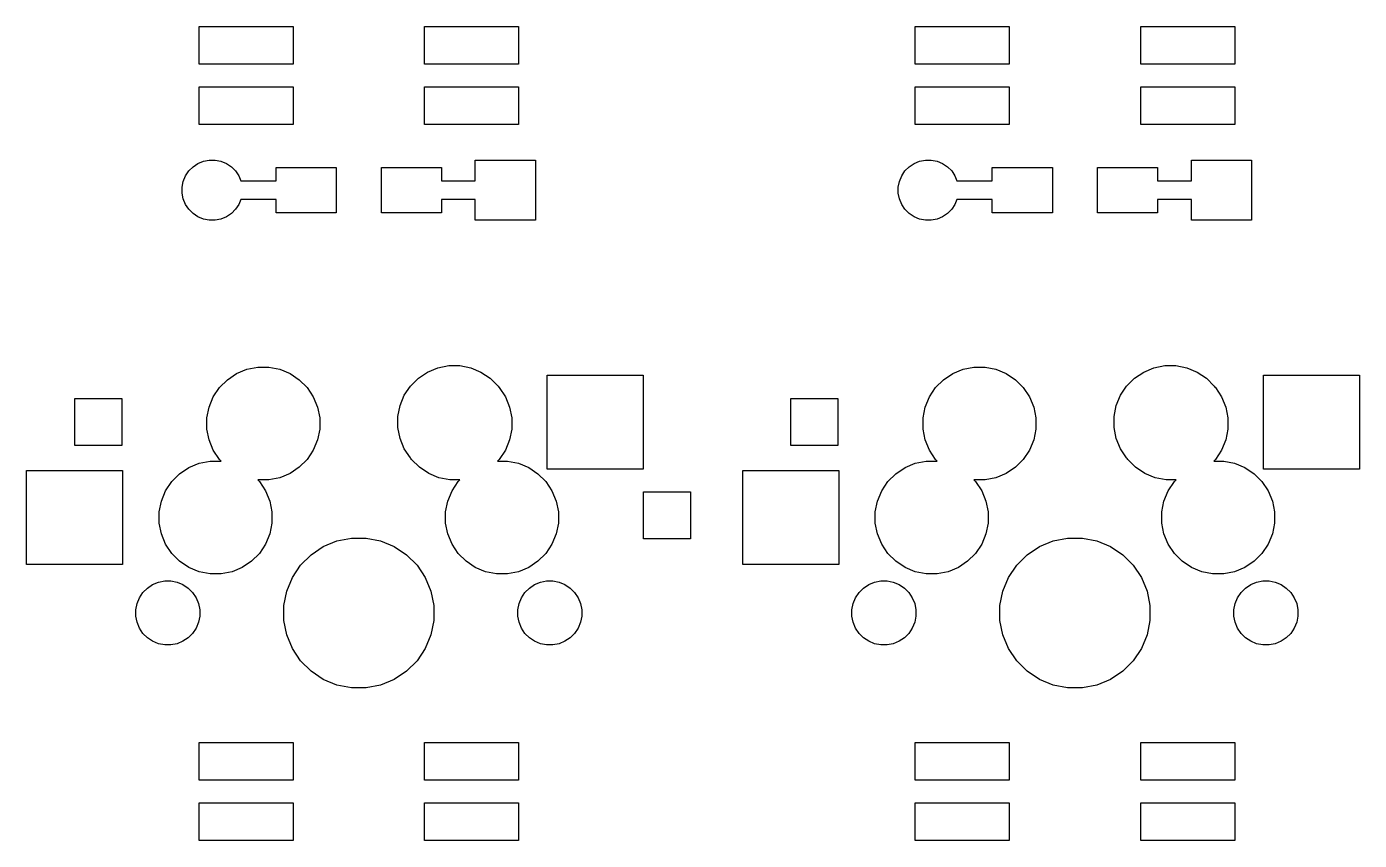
# Model space of a CAD drawing. Extents: x -9 to 124, y -88 to 15.
# Drawn here: x -8.84 to 26.61, y -63.2 to -41.55 of the extents above; entities that cross this region are included whole.
import ezdxf

# ---------------------------------------------------------------- set-up
doc = ezdxf.new("R2010")
doc.units = 0
doc.layers.add('BLACK', color=7, linetype='CONTINUOUS')

msp = doc.modelspace()

# ---------------------------------------------------------------- linework, layer by layer
at = {"layer": 'BLACK', "linetype": 'CONTINUOUS'}
for p, q in [((-4.25, -42.55), (-4.25, -41.55)), ((-4.25, -41.55), (-1.75, -41.55)), ((-1.75, -41.55), (-1.75, -42.55)), ((1.75, -42.55), (1.75, -41.55)), ((1.75, -41.55), (4.25, -41.55)), ((4.25, -41.55), (4.25, -42.55)), ((14.8, -42.55), (14.8, -41.55)), ((14.8, -41.55), (17.3, -41.55)), ((17.3, -41.55), (17.3, -42.55)), ((20.8, -42.55), (20.8, -41.55)), ((20.8, -41.55), (23.3, -41.55)), ((23.3, -41.55), (23.3, -42.55)), ((-1.75, -42.55), (-4.25, -42.55)), ((4.25, -42.55), (1.75, -42.55)), ((17.3, -42.55), (14.8, -42.55)), ((23.3, -42.55), (20.8, -42.55)), ((-4.25, -44.15), (-4.25, -43.15)), ((-4.25, -43.15), (-1.75, -43.15)), ((-1.75, -43.15), (-1.75, -44.15)), ((1.75, -44.15), (1.75, -43.15)), ((1.75, -43.15), (4.25, -43.15)), ((4.25, -43.15), (4.25, -44.15)), ((14.8, -44.15), (14.8, -43.15)), ((14.8, -43.15), (17.3, -43.15)), ((17.3, -43.15), (17.3, -44.15)), ((20.8, -44.15), (20.8, -43.15)), ((20.8, -43.15), (23.3, -43.15)), ((23.3, -43.15), (23.3, -44.15)), ((-1.75, -44.15), (-4.25, -44.15)), ((4.25, -44.15), (1.75, -44.15)), ((17.3, -44.15), (14.8, -44.15)), ((23.3, -44.15), (20.8, -44.15)), ((-4.5214, -45.39), (-4.40997, -45.2786)), ((-4.40997, -45.2786), (-4.27894, -45.191)), ((-4.27894, -45.191), (-4.13335, -45.1307)), ((-4.13335, -45.1307), (-3.97879, -45.1)), ((-3.97879, -45.1), (-3.82121, -45.1)), ((-3.82121, -45.1), (-3.66665, -45.1307)), ((-3.66665, -45.1307), (-3.52106, -45.191)), ((-3.52106, -45.191), (-3.39003, -45.2786)), ((-3.39003, -45.2786), (-3.2786, -45.39)), ((-2.2, -45.65), (-2.2, -45.3)), ((-2.2, -45.3), (-0.6, -45.3)), ((-0.6, -45.3), (-0.6, -46.5)), ((0.6, -46.5), (0.6, -45.3)), ((0.6, -45.3), (2.2, -45.3)), ((2.2, -45.3), (2.2, -45.65)), ((3.1, -45.65), (3.1, -45.1)), ((3.1, -45.1), (4.7, -45.1)), ((4.7, -45.1), (4.7, -46.7)), ((14.5286, -45.39), (14.64, -45.2786)), ((14.64, -45.2786), (14.7711, -45.191)), ((14.7711, -45.191), (14.9166, -45.1307)), ((14.9166, -45.1307), (15.0712, -45.1)), ((15.0712, -45.1), (15.2288, -45.1)), ((15.2288, -45.1), (15.3834, -45.1307)), ((15.3834, -45.1307), (15.5289, -45.191)), ((15.5289, -45.191), (15.66, -45.2786)), ((15.66, -45.2786), (15.7714, -45.39)), ((16.85, -45.65), (16.85, -45.3)), ((16.85, -45.3), (18.45, -45.3)), ((18.45, -45.3), (18.45, -46.5)), ((19.65, -46.5), (19.65, -45.3)), ((19.65, -45.3), (21.25, -45.3)), ((21.25, -45.3), (21.25, -45.65)), ((22.15, -45.65), (22.15, -45.1)), ((22.15, -45.1), (23.75, -45.1)), ((23.75, -45.1), (23.75, -46.7)), ((-4.7, -45.8212), (-4.66926, -45.6666)), ((-4.66926, -45.6666), (-4.60895, -45.5211)), ((-4.60895, -45.5211), (-4.5214, -45.39)), ((-3.2786, -45.39), (-3.19105, -45.5211)), ((-3.19105, -45.5211), (-3.13764, -45.65)), ((-3.13764, -45.65), (-2.2, -45.65)), ((2.2, -45.65), (3.1, -45.65)), ((14.35, -45.8212), (14.3807, -45.6666)), ((14.3807, -45.6666), (14.441, -45.5211)), ((14.441, -45.5211), (14.5286, -45.39)), ((15.7714, -45.39), (15.859, -45.5211)), ((15.859, -45.5211), (15.9124, -45.65)), ((15.9124, -45.65), (16.85, -45.65)), ((21.25, -45.65), (22.15, -45.65)), ((-4.7, -45.9788), (-4.7, -45.8212)), ((-4.66926, -46.1334), (-4.7, -45.9788)), ((14.35, -45.9788), (14.35, -45.8212)), ((14.3807, -46.1334), (14.35, -45.9788)), ((-4.60895, -46.2789), (-4.66926, -46.1334)), ((-4.5214, -46.41), (-4.60895, -46.2789)), ((-4.40997, -46.5214), (-4.5214, -46.41)), ((-3.2786, -46.41), (-3.39003, -46.5214)), ((-3.19105, -46.2789), (-3.2786, -46.41)), ((-3.13764, -46.15), (-3.19105, -46.2789)), ((-2.2, -46.15), (-3.13764, -46.15)), ((-2.2, -46.5), (-2.2, -46.15)), ((3.1, -46.15), (2.2, -46.15)), ((2.2, -46.15), (2.2, -46.5)), ((3.1, -46.7), (3.1, -46.15)), ((14.441, -46.2789), (14.3807, -46.1334)), ((14.5286, -46.41), (14.441, -46.2789)), ((14.64, -46.5214), (14.5286, -46.41)), ((15.7714, -46.41), (15.66, -46.5214)), ((15.859, -46.2789), (15.7714, -46.41)), ((15.9124, -46.15), (15.859, -46.2789)), ((16.85, -46.15), (15.9124, -46.15)), ((16.85, -46.5), (16.85, -46.15)), ((22.15, -46.15), (21.25, -46.15)), ((21.25, -46.15), (21.25, -46.5)), ((22.15, -46.7), (22.15, -46.15)), ((-4.27894, -46.609), (-4.40997, -46.5214)), ((-4.13335, -46.6693), (-4.27894, -46.609)), ((-3.97879, -46.7), (-4.13335, -46.6693)), ((-3.82121, -46.7), (-3.97879, -46.7)), ((-3.66665, -46.6693), (-3.82121, -46.7)), ((-3.52106, -46.609), (-3.66665, -46.6693)), ((-3.39003, -46.5214), (-3.52106, -46.609)), ((-0.6, -46.5), (-2.2, -46.5)), ((2.2, -46.5), (0.6, -46.5)), ((4.7, -46.7), (3.1, -46.7)), ((14.7711, -46.609), (14.64, -46.5214)), ((14.9166, -46.6693), (14.7711, -46.609)), ((15.0712, -46.7), (14.9166, -46.6693)), ((15.2288, -46.7), (15.0712, -46.7)), ((15.3834, -46.6693), (15.2288, -46.7)), ((15.5289, -46.609), (15.3834, -46.6693)), ((15.66, -46.5214), (15.5289, -46.609)), ((18.45, -46.5), (16.85, -46.5)), ((21.25, -46.5), (19.65, -46.5)), ((23.75, -46.7), (22.15, -46.7)), ((-3.25052, -50.7807), (-2.97753, -50.6676)), ((-2.97753, -50.6676), (-2.68774, -50.61)), ((-2.68774, -50.61), (-2.39226, -50.61)), ((-2.39226, -50.61), (-2.10247, -50.6676)), ((-2.10247, -50.6676), (-1.82948, -50.7807)), ((1.82948, -50.7407), (2.10247, -50.6276)), ((2.10247, -50.6276), (2.39226, -50.57)), ((2.39226, -50.57), (2.68774, -50.57)), ((2.68774, -50.57), (2.97753, -50.6276)), ((2.97753, -50.6276), (3.25052, -50.7407)), ((15.7995, -50.7807), (16.0725, -50.6676)), ((16.0725, -50.6676), (16.3623, -50.61)), ((16.3623, -50.61), (16.6577, -50.61)), ((16.6577, -50.61), (16.9475, -50.6676)), ((16.9475, -50.6676), (17.2205, -50.7807)), ((20.8795, -50.7407), (21.1525, -50.6276)), ((21.1525, -50.6276), (21.4423, -50.57)), ((21.4423, -50.57), (21.7377, -50.57)), ((21.7377, -50.57), (22.0275, -50.6276)), ((22.0275, -50.6276), (22.3005, -50.7407)), ((-3.70513, -51.1538), (-3.49619, -50.9449)), ((-3.49619, -50.9449), (-3.25052, -50.7807)), ((-1.82948, -50.7807), (-1.58381, -50.9449)), ((-1.58381, -50.9449), (-1.37487, -51.1538)), ((1.37487, -51.1138), (1.58381, -50.9049)), ((1.58381, -50.9049), (1.82948, -50.7407)), ((3.25052, -50.7407), (3.49619, -50.9049)), ((3.49619, -50.9049), (3.70513, -51.1138)), ((5.015, -53.32), (5.015, -50.82)), ((5.015, -50.82), (7.565, -50.82)), ((7.565, -50.82), (7.565, -53.32)), ((15.3449, -51.1538), (15.5538, -50.9449)), ((15.5538, -50.9449), (15.7995, -50.7807)), ((17.2205, -50.7807), (17.4662, -50.9449)), ((17.4662, -50.9449), (17.6751, -51.1538)), ((20.4249, -51.1138), (20.6338, -50.9049)), ((20.6338, -50.9049), (20.8795, -50.7407)), ((22.3005, -50.7407), (22.5462, -50.9049)), ((22.5462, -50.9049), (22.7551, -51.1138)), ((24.065, -53.32), (24.065, -50.82)), ((24.065, -50.82), (26.615, -50.82)), ((26.615, -50.82), (26.615, -53.32)), ((-3.98236, -51.6725), (-3.86928, -51.3995)), ((-3.86928, -51.3995), (-3.70513, -51.1538)), ((-1.37487, -51.1538), (-1.21072, -51.3995)), ((-1.21072, -51.3995), (-1.09764, -51.6725)), ((1.09764, -51.6325), (1.21072, -51.3595)), ((1.21072, -51.3595), (1.37487, -51.1138)), ((3.70513, -51.1138), (3.72526, -51.1439)), ((3.72526, -51.1439), (3.73513, -51.1538)), ((3.73513, -51.1538), (3.89928, -51.3995)), ((3.89928, -51.3995), (4.01236, -51.6725)), ((15.0676, -51.6725), (15.1807, -51.3995)), ((15.1807, -51.3995), (15.3449, -51.1538)), ((17.6751, -51.1538), (17.8393, -51.3995)), ((17.8393, -51.3995), (17.9524, -51.6725)), ((20.1476, -51.6325), (20.2607, -51.3595)), ((20.2607, -51.3595), (20.4249, -51.1138)), ((22.7551, -51.1138), (22.7753, -51.1439)), ((22.7753, -51.1439), (22.7851, -51.1538)), ((22.7851, -51.1538), (22.9493, -51.3995)), ((22.9493, -51.3995), (23.0624, -51.6725)), ((-7.555, -52.695), (-7.555, -51.445)), ((-7.555, -51.445), (-6.305, -51.445)), ((-6.305, -51.445), (-6.305, -52.695)), ((-4.04, -51.9623), (-3.98236, -51.6725)), ((-1.09764, -51.6725), (-1.04, -51.9623)), ((1.04, -51.9223), (1.09764, -51.6325)), ((4.01236, -51.6725), (4.07, -51.9623)), ((11.495, -52.695), (11.495, -51.445)), ((11.495, -51.445), (12.745, -51.445)), ((12.745, -51.445), (12.745, -52.695)), ((15.01, -51.9623), (15.0676, -51.6725)), ((17.9524, -51.6725), (18.01, -51.9623)), ((20.09, -51.9223), (20.1476, -51.6325)), ((23.0624, -51.6725), (23.12, -51.9623)), ((-4.04, -52.2577), (-4.04, -51.9623)), ((-1.04, -51.9623), (-1.04, -52.2577)), ((1.04, -52.2177), (1.04, -51.9223)), ((4.07, -51.9623), (4.07, -52.2577)), ((15.01, -52.2577), (15.01, -51.9623)), ((18.01, -51.9623), (18.01, -52.2577)), ((20.09, -52.2177), (20.09, -51.9223)), ((23.12, -51.9623), (23.12, -52.2577)), ((-3.98236, -52.5475), (-4.04, -52.2577)), ((-1.04, -52.2577), (-1.09764, -52.5475)), ((1.09764, -52.5075), (1.04, -52.2177)), ((4.07, -52.2577), (4.01236, -52.5475)), ((15.0676, -52.5475), (15.01, -52.2577)), ((18.01, -52.2577), (17.9524, -52.5475)), ((20.1476, -52.5075), (20.09, -52.2177)), ((23.12, -52.2577), (23.0624, -52.5475)), ((-6.305, -52.695), (-7.555, -52.695)), ((-3.86928, -52.8205), (-3.98236, -52.5475)), ((-3.70513, -53.0662), (-3.86928, -52.8205)), ((-1.21072, -52.8205), (-1.37487, -53.0662)), ((-1.09764, -52.5475), (-1.21072, -52.8205)), ((1.21072, -52.7805), (1.09764, -52.5075)), ((1.37487, -53.0262), (1.21072, -52.7805)), ((3.89928, -52.8205), (3.73513, -53.0662)), ((4.01236, -52.5475), (3.89928, -52.8205)), ((12.745, -52.695), (11.495, -52.695)), ((15.1807, -52.8205), (15.0676, -52.5475)), ((15.3449, -53.0662), (15.1807, -52.8205)), ((17.8393, -52.8205), (17.6751, -53.0662)), ((17.9524, -52.5475), (17.8393, -52.8205)), ((20.2607, -52.7805), (20.1476, -52.5075)), ((20.4249, -53.0262), (20.2607, -52.7805)), ((22.9493, -52.8205), (22.7851, -53.0662)), ((23.0624, -52.5475), (22.9493, -52.8205)), ((-4.52052, -53.2807), (-4.24753, -53.1676)), ((-4.24753, -53.1676), (-3.95774, -53.11)), ((-3.95774, -53.11), (-3.66226, -53.11)), ((-3.66109, -53.1102), (-3.70513, -53.0662)), ((-3.66226, -53.11), (-3.66109, -53.1102)), ((-1.37487, -53.0662), (-1.58381, -53.2751)), ((1.38474, -53.0361), (1.37487, -53.0262)), ((1.40487, -53.0662), (1.38474, -53.0361)), ((1.61381, -53.2751), (1.40487, -53.0662)), ((3.73513, -53.0662), (3.69132, -53.11)), ((3.69132, -53.11), (3.95774, -53.11)), ((3.95774, -53.11), (4.24753, -53.1676)), ((4.24753, -53.1676), (4.52052, -53.2807)), ((14.5295, -53.2807), (14.8025, -53.1676)), ((14.8025, -53.1676), (15.0923, -53.11)), ((15.0923, -53.11), (15.3877, -53.11)), ((15.3889, -53.1102), (15.3449, -53.0662)), ((15.3877, -53.11), (15.3889, -53.1102)), ((17.6751, -53.0662), (17.4662, -53.2751)), ((20.4347, -53.0361), (20.4249, -53.0262)), ((20.4549, -53.0662), (20.4347, -53.0361)), ((20.6638, -53.2751), (20.4549, -53.0662)), ((22.7851, -53.0662), (22.7413, -53.11)), ((22.7413, -53.11), (23.0077, -53.11)), ((23.0077, -53.11), (23.2975, -53.1676)), ((23.2975, -53.1676), (23.5705, -53.2807)), ((-8.835, -55.86), (-8.835, -53.36)), ((-8.835, -53.36), (-6.285, -53.36)), ((-6.285, -53.36), (-6.285, -55.86)), ((-4.97513, -53.6538), (-4.76619, -53.4449)), ((-4.76619, -53.4449), (-4.52052, -53.2807)), ((-1.82948, -53.4393), (-2.10247, -53.5524)), ((-1.58381, -53.2751), (-1.82948, -53.4393)), ((1.85948, -53.4393), (1.61381, -53.2751)), ((2.13247, -53.5524), (1.85948, -53.4393)), ((4.52052, -53.2807), (4.76619, -53.4449)), ((4.76619, -53.4449), (4.97513, -53.6538)), ((7.565, -53.32), (5.015, -53.32)), ((10.215, -55.86), (10.215, -53.36)), ((10.215, -53.36), (12.765, -53.36)), ((12.765, -53.36), (12.765, -55.86)), ((14.0749, -53.6538), (14.2838, -53.4449)), ((14.2838, -53.4449), (14.5295, -53.2807)), ((17.2205, -53.4393), (16.9475, -53.5524)), ((17.4662, -53.2751), (17.2205, -53.4393)), ((20.9095, -53.4393), (20.6638, -53.2751)), ((21.1825, -53.5524), (20.9095, -53.4393)), ((23.5705, -53.2807), (23.8162, -53.4449)), ((23.8162, -53.4449), (24.0251, -53.6538)), ((26.615, -53.32), (24.065, -53.32)), ((-5.13928, -53.8995), (-4.97513, -53.6538)), ((-2.68774, -53.61), (-2.68891, -53.6098)), ((-2.68891, -53.6098), (-2.64487, -53.6538)), ((-2.39226, -53.61), (-2.68774, -53.61)), ((-2.64487, -53.6538), (-2.48072, -53.8995)), ((-2.10247, -53.5524), (-2.39226, -53.61)), ((2.42226, -53.61), (2.13247, -53.5524)), ((2.68868, -53.61), (2.42226, -53.61)), ((2.48072, -53.8995), (2.64487, -53.6538)), ((2.64487, -53.6538), (2.68868, -53.61)), ((4.97513, -53.6538), (5.13928, -53.8995)), ((13.9107, -53.8995), (14.0749, -53.6538)), ((16.3623, -53.61), (16.3611, -53.6098)), ((16.3611, -53.6098), (16.4051, -53.6538)), ((16.6577, -53.61), (16.3623, -53.61)), ((16.4051, -53.6538), (16.5693, -53.8995)), ((16.9475, -53.5524), (16.6577, -53.61)), ((21.4723, -53.61), (21.1825, -53.5524)), ((21.7387, -53.61), (21.4723, -53.61)), ((21.5307, -53.8995), (21.6949, -53.6538)), ((21.6949, -53.6538), (21.7387, -53.61)), ((24.0251, -53.6538), (24.1893, -53.8995)), ((-5.31, -54.4623), (-5.25236, -54.1725)), ((-5.25236, -54.1725), (-5.13928, -53.8995)), ((-2.48072, -53.8995), (-2.36764, -54.1725)), ((-2.36764, -54.1725), (-2.31, -54.4623)), ((2.31, -54.4623), (2.36764, -54.1725)), ((2.36764, -54.1725), (2.48072, -53.8995)), ((5.13928, -53.8995), (5.25236, -54.1725)), ((5.25236, -54.1725), (5.31, -54.4623)), ((7.575, -55.175), (7.575, -53.925)), ((7.575, -53.925), (8.825, -53.925)), ((8.825, -53.925), (8.825, -55.175)), ((13.74, -54.4623), (13.7976, -54.1725)), ((13.7976, -54.1725), (13.9107, -53.8995)), ((16.5693, -53.8995), (16.6824, -54.1725)), ((16.6824, -54.1725), (16.74, -54.4623)), ((21.36, -54.4623), (21.4176, -54.1725)), ((21.4176, -54.1725), (21.5307, -53.8995)), ((24.1893, -53.8995), (24.3024, -54.1725)), ((24.3024, -54.1725), (24.36, -54.4623)), ((-5.31, -54.7577), (-5.31, -54.4623)), ((-2.31, -54.4623), (-2.31, -54.7577)), ((2.31, -54.7577), (2.31, -54.4623)), ((5.31, -54.4623), (5.31, -54.7577)), ((13.74, -54.7577), (13.74, -54.4623)), ((16.74, -54.4623), (16.74, -54.7577)), ((21.36, -54.7577), (21.36, -54.4623)), ((24.36, -54.4623), (24.36, -54.7577)), ((-5.25236, -55.0475), (-5.31, -54.7577)), ((-2.31, -54.7577), (-2.36764, -55.0475)), ((2.36764, -55.0475), (2.31, -54.7577)), ((5.31, -54.7577), (5.25236, -55.0475)), ((13.7976, -55.0475), (13.74, -54.7577)), ((16.74, -54.7577), (16.6824, -55.0475)), ((21.4176, -55.0475), (21.36, -54.7577)), ((24.36, -54.7577), (24.3024, -55.0475)), ((-5.13928, -55.3205), (-5.25236, -55.0475)), ((-2.36764, -55.0475), (-2.48072, -55.3205)), ((-0.94447, -55.383), (-0.5816, -55.2327)), ((-0.5816, -55.2327), (-0.19638, -55.1561)), ((-0.19638, -55.1561), (0.19638, -55.1561)), ((0.19638, -55.1561), (0.5816, -55.2327)), ((0.5816, -55.2327), (0.94447, -55.383)), ((2.48072, -55.3205), (2.36764, -55.0475)), ((5.25236, -55.0475), (5.13928, -55.3205)), ((8.825, -55.175), (7.575, -55.175)), ((13.9107, -55.3205), (13.7976, -55.0475)), ((16.6824, -55.0475), (16.5693, -55.3205)), ((18.1055, -55.383), (18.4684, -55.2327)), ((18.4684, -55.2327), (18.8536, -55.1561)), ((18.8536, -55.1561), (19.2464, -55.1561)), ((19.2464, -55.1561), (19.6316, -55.2327)), ((19.6316, -55.2327), (19.9945, -55.383)), ((21.5307, -55.3205), (21.4176, -55.0475)), ((24.3024, -55.0475), (24.1893, -55.3205)), ((-4.97513, -55.5662), (-5.13928, -55.3205)), ((-4.76619, -55.7751), (-4.97513, -55.5662)), ((-2.64487, -55.5662), (-2.85381, -55.7751)), ((-2.48072, -55.3205), (-2.64487, -55.5662)), ((-1.54876, -55.879), (-1.27104, -55.6012)), ((-1.27104, -55.6012), (-0.94447, -55.383)), ((0.94447, -55.383), (1.27104, -55.6012)), ((1.27104, -55.6012), (1.54876, -55.879)), ((2.64487, -55.5662), (2.48072, -55.3205)), ((2.85381, -55.7751), (2.64487, -55.5662)), ((4.97513, -55.5662), (4.76619, -55.7751)), ((5.13928, -55.3205), (4.97513, -55.5662)), ((14.0749, -55.5662), (13.9107, -55.3205)), ((14.2838, -55.7751), (14.0749, -55.5662)), ((16.4051, -55.5662), (16.1962, -55.7751)), ((16.5693, -55.3205), (16.4051, -55.5662)), ((17.5012, -55.879), (17.779, -55.6012)), ((17.779, -55.6012), (18.1055, -55.383)), ((19.9945, -55.383), (20.321, -55.6012)), ((20.321, -55.6012), (20.5988, -55.879)), ((21.6949, -55.5662), (21.5307, -55.3205)), ((21.9038, -55.7751), (21.6949, -55.5662)), ((24.0251, -55.5662), (23.8162, -55.7751)), ((24.1893, -55.3205), (24.0251, -55.5662)), ((-6.285, -55.86), (-8.835, -55.86)), ((-4.52052, -55.9393), (-4.76619, -55.7751)), ((-4.24753, -56.0524), (-4.52052, -55.9393)), ((-3.09948, -55.9393), (-3.37247, -56.0524)), ((-2.85381, -55.7751), (-3.09948, -55.9393)), ((-1.76697, -56.2055), (-1.54876, -55.879)), ((1.54876, -55.879), (1.76697, -56.2055)), ((3.09948, -55.9393), (2.85381, -55.7751)), ((3.37247, -56.0524), (3.09948, -55.9393)), ((4.52052, -55.9393), (4.24753, -56.0524)), ((4.76619, -55.7751), (4.52052, -55.9393)), ((12.765, -55.86), (10.215, -55.86)), ((14.5295, -55.9393), (14.2838, -55.7751)), ((14.8025, -56.0524), (14.5295, -55.9393)), ((15.9505, -55.9393), (15.6775, -56.0524)), ((16.1962, -55.7751), (15.9505, -55.9393)), ((17.283, -56.2055), (17.5012, -55.879)), ((20.5988, -55.879), (20.817, -56.2055)), ((22.1495, -55.9393), (21.9038, -55.7751)), ((22.4225, -56.0524), (22.1495, -55.9393)), ((23.5705, -55.9393), (23.2975, -56.0524)), ((23.8162, -55.7751), (23.5705, -55.9393)), ((-5.48305, -56.3959), (-5.3282, -56.3318)), ((-5.3282, -56.3318), (-5.16381, -56.2991)), ((-5.16381, -56.2991), (-4.99619, -56.2991)), ((-4.99619, -56.2991), (-4.8318, -56.3318)), ((-4.8318, -56.3318), (-4.67695, -56.3959)), ((-3.95774, -56.11), (-4.24753, -56.0524)), ((-3.66226, -56.11), (-3.95774, -56.11)), ((-3.37247, -56.0524), (-3.66226, -56.11)), ((-1.91728, -56.5684), (-1.76697, -56.2055)), ((1.76697, -56.2055), (1.91728, -56.5684)), ((3.66226, -56.11), (3.37247, -56.0524)), ((3.95774, -56.11), (3.66226, -56.11)), ((4.24753, -56.0524), (3.95774, -56.11)), ((4.67695, -56.3959), (4.8318, -56.3318)), ((4.8318, -56.3318), (4.99619, -56.2991)), ((4.99619, -56.2991), (5.16381, -56.2991)), ((5.16381, -56.2991), (5.3282, -56.3318)), ((5.3282, -56.3318), (5.48305, -56.3959)), ((13.5669, -56.3959), (13.7218, -56.3318)), ((13.7218, -56.3318), (13.8862, -56.2991)), ((13.8862, -56.2991), (14.0538, -56.2991)), ((14.0538, -56.2991), (14.2182, -56.3318)), ((14.2182, -56.3318), (14.3731, -56.3959)), ((15.0923, -56.11), (14.8025, -56.0524)), ((15.3877, -56.11), (15.0923, -56.11)), ((15.6775, -56.0524), (15.3877, -56.11)), ((17.1327, -56.5684), (17.283, -56.2055)), ((20.817, -56.2055), (20.9673, -56.5684)), ((22.7123, -56.11), (22.4225, -56.0524)), ((23.0077, -56.11), (22.7123, -56.11)), ((23.2975, -56.0524), (23.0077, -56.11)), ((23.7269, -56.3959), (23.8818, -56.3318)), ((23.8818, -56.3318), (24.0462, -56.2991)), ((24.0462, -56.2991), (24.2138, -56.2991)), ((24.2138, -56.2991), (24.3782, -56.3318)), ((24.3782, -56.3318), (24.5331, -56.3959)), ((-5.83406, -56.7469), (-5.74094, -56.6076)), ((-5.74094, -56.6076), (-5.62242, -56.4891)), ((-5.62242, -56.4891), (-5.48305, -56.3959)), ((-4.67695, -56.3959), (-4.53758, -56.4891)), ((-4.53758, -56.4891), (-4.41906, -56.6076)), ((-4.41906, -56.6076), (-4.32594, -56.7469)), ((-1.9939, -56.9536), (-1.91728, -56.5684)), ((1.91728, -56.5684), (1.9939, -56.9536)), ((4.32594, -56.7469), (4.41906, -56.6076)), ((4.41906, -56.6076), (4.53758, -56.4891)), ((4.53758, -56.4891), (4.67695, -56.3959)), ((5.48305, -56.3959), (5.62242, -56.4891)), ((5.62242, -56.4891), (5.74094, -56.6076)), ((5.74094, -56.6076), (5.83406, -56.7469)), ((13.2159, -56.7469), (13.3091, -56.6076)), ((13.3091, -56.6076), (13.4276, -56.4891)), ((13.4276, -56.4891), (13.5669, -56.3959)), ((14.3731, -56.3959), (14.5124, -56.4891)), ((14.5124, -56.4891), (14.6309, -56.6076)), ((14.6309, -56.6076), (14.7241, -56.7469)), ((17.0561, -56.9536), (17.1327, -56.5684)), ((20.9673, -56.5684), (21.0439, -56.9536)), ((23.3759, -56.7469), (23.4691, -56.6076)), ((23.4691, -56.6076), (23.5876, -56.4891)), ((23.5876, -56.4891), (23.7269, -56.3959)), ((24.5331, -56.3959), (24.6724, -56.4891)), ((24.6724, -56.4891), (24.7909, -56.6076)), ((24.7909, -56.6076), (24.8841, -56.7469)), ((-5.9309, -57.0662), (-5.8982, -56.9018)), ((-5.9309, -57.2338), (-5.9309, -57.0662)), ((-5.8982, -56.9018), (-5.83406, -56.7469)), ((-4.32594, -56.7469), (-4.2618, -56.9018)), ((-4.2618, -56.9018), (-4.2291, -57.0662)), ((-4.2291, -57.0662), (-4.2291, -57.2338)), ((-1.9939, -57.3464), (-1.9939, -56.9536)), ((1.9939, -56.9536), (1.9939, -57.3464)), ((4.2291, -57.0662), (4.2618, -56.9018)), ((4.2291, -57.2338), (4.2291, -57.0662)), ((4.2618, -56.9018), (4.32594, -56.7469)), ((5.83406, -56.7469), (5.8982, -56.9018)), ((5.8982, -56.9018), (5.9309, -57.0662)), ((5.9309, -57.0662), (5.9309, -57.2338)), ((13.1191, -57.0662), (13.1518, -56.9018)), ((13.1191, -57.2338), (13.1191, -57.0662)), ((13.1518, -56.9018), (13.2159, -56.7469)), ((14.7241, -56.7469), (14.7882, -56.9018)), ((14.7882, -56.9018), (14.8209, -57.0662)), ((14.8209, -57.0662), (14.8209, -57.2338)), ((17.0561, -57.3464), (17.0561, -56.9536)), ((21.0439, -56.9536), (21.0439, -57.3464)), ((23.2791, -57.0662), (23.3118, -56.9018)), ((23.2791, -57.2338), (23.2791, -57.0662)), ((23.3118, -56.9018), (23.3759, -56.7469)), ((24.8841, -56.7469), (24.9482, -56.9018)), ((24.9482, -56.9018), (24.9809, -57.0662)), ((24.9809, -57.0662), (24.9809, -57.2338)), ((-5.8982, -57.3982), (-5.9309, -57.2338)), ((-5.83406, -57.5531), (-5.8982, -57.3982)), ((-4.2618, -57.3982), (-4.32594, -57.5531)), ((-4.2291, -57.2338), (-4.2618, -57.3982)), ((-1.91728, -57.7316), (-1.9939, -57.3464)), ((1.9939, -57.3464), (1.91728, -57.7316)), ((4.2618, -57.3982), (4.2291, -57.2338)), ((4.32594, -57.5531), (4.2618, -57.3982)), ((5.8982, -57.3982), (5.83406, -57.5531)), ((5.9309, -57.2338), (5.8982, -57.3982)), ((13.1518, -57.3982), (13.1191, -57.2338)), ((13.2159, -57.5531), (13.1518, -57.3982)), ((14.7882, -57.3982), (14.7241, -57.5531)), ((14.8209, -57.2338), (14.7882, -57.3982)), ((17.1327, -57.7316), (17.0561, -57.3464)), ((21.0439, -57.3464), (20.9673, -57.7316)), ((23.3118, -57.3982), (23.2791, -57.2338)), ((23.3759, -57.5531), (23.3118, -57.3982)), ((24.9482, -57.3982), (24.8841, -57.5531)), ((24.9809, -57.2338), (24.9482, -57.3982)), ((-5.74094, -57.6924), (-5.83406, -57.5531)), ((-5.62242, -57.8109), (-5.74094, -57.6924)), ((-4.41906, -57.6924), (-4.53758, -57.8109)), ((-4.32594, -57.5531), (-4.41906, -57.6924)), ((-1.76697, -58.0945), (-1.91728, -57.7316)), ((1.91728, -57.7316), (1.76697, -58.0945)), ((4.41906, -57.6924), (4.32594, -57.5531)), ((4.53758, -57.8109), (4.41906, -57.6924)), ((5.74094, -57.6924), (5.62242, -57.8109)), ((5.83406, -57.5531), (5.74094, -57.6924)), ((13.3091, -57.6924), (13.2159, -57.5531)), ((13.4276, -57.8109), (13.3091, -57.6924)), ((14.6309, -57.6924), (14.5124, -57.8109)), ((14.7241, -57.5531), (14.6309, -57.6924)), ((17.283, -58.0945), (17.1327, -57.7316)), ((20.9673, -57.7316), (20.817, -58.0945)), ((23.4691, -57.6924), (23.3759, -57.5531)), ((23.5876, -57.8109), (23.4691, -57.6924)), ((24.7909, -57.6924), (24.6724, -57.8109)), ((24.8841, -57.5531), (24.7909, -57.6924)), ((-5.48305, -57.9041), (-5.62242, -57.8109)), ((-5.3282, -57.9682), (-5.48305, -57.9041)), ((-5.16381, -58.0009), (-5.3282, -57.9682)), ((-4.99619, -58.0009), (-5.16381, -58.0009)), ((-4.8318, -57.9682), (-4.99619, -58.0009)), ((-4.67695, -57.9041), (-4.8318, -57.9682)), ((-4.53758, -57.8109), (-4.67695, -57.9041)), ((-1.54876, -58.421), (-1.76697, -58.0945)), ((1.76697, -58.0945), (1.54876, -58.421)), ((4.67695, -57.9041), (4.53758, -57.8109)), ((4.8318, -57.9682), (4.67695, -57.9041)), ((4.99619, -58.0009), (4.8318, -57.9682)), ((5.16381, -58.0009), (4.99619, -58.0009)), ((5.3282, -57.9682), (5.16381, -58.0009)), ((5.48305, -57.9041), (5.3282, -57.9682)), ((5.62242, -57.8109), (5.48305, -57.9041)), ((13.5669, -57.9041), (13.4276, -57.8109)), ((13.7218, -57.9682), (13.5669, -57.9041)), ((13.8862, -58.0009), (13.7218, -57.9682)), ((14.0538, -58.0009), (13.8862, -58.0009)), ((14.2182, -57.9682), (14.0538, -58.0009)), ((14.3731, -57.9041), (14.2182, -57.9682)), ((14.5124, -57.8109), (14.3731, -57.9041)), ((17.5012, -58.421), (17.283, -58.0945)), ((20.817, -58.0945), (20.5988, -58.421)), ((23.7269, -57.9041), (23.5876, -57.8109)), ((23.8818, -57.9682), (23.7269, -57.9041)), ((24.0462, -58.0009), (23.8818, -57.9682)), ((24.2138, -58.0009), (24.0462, -58.0009)), ((24.3782, -57.9682), (24.2138, -58.0009)), ((24.5331, -57.9041), (24.3782, -57.9682)), ((24.6724, -57.8109), (24.5331, -57.9041)), ((-1.27104, -58.6988), (-1.54876, -58.421)), ((1.54876, -58.421), (1.27104, -58.6988)), ((17.779, -58.6988), (17.5012, -58.421)), ((20.5988, -58.421), (20.321, -58.6988)), ((-0.94447, -58.917), (-1.27104, -58.6988)), ((1.27104, -58.6988), (0.94447, -58.917)), ((18.1055, -58.917), (17.779, -58.6988)), ((20.321, -58.6988), (19.9945, -58.917)), ((-0.5816, -59.0673), (-0.94447, -58.917)), ((-0.19638, -59.1439), (-0.5816, -59.0673)), ((0.19638, -59.1439), (-0.19638, -59.1439)), ((0.5816, -59.0673), (0.19638, -59.1439)), ((0.94447, -58.917), (0.5816, -59.0673)), ((18.4684, -59.0673), (18.1055, -58.917)), ((18.8536, -59.1439), (18.4684, -59.0673)), ((19.2464, -59.1439), (18.8536, -59.1439)), ((19.6316, -59.0673), (19.2464, -59.1439)), ((19.9945, -58.917), (19.6316, -59.0673)), ((-4.25, -61.6), (-4.25, -60.6)), ((-4.25, -60.6), (-1.75, -60.6)), ((-1.75, -60.6), (-1.75, -61.6)), ((1.75, -61.6), (1.75, -60.6)), ((1.75, -60.6), (4.25, -60.6)), ((4.25, -60.6), (4.25, -61.6)), ((14.8, -61.6), (14.8, -60.6)), ((14.8, -60.6), (17.3, -60.6)), ((17.3, -60.6), (17.3, -61.6)), ((20.8, -61.6), (20.8, -60.6)), ((20.8, -60.6), (23.3, -60.6)), ((23.3, -60.6), (23.3, -61.6)), ((-1.75, -61.6), (-4.25, -61.6)), ((4.25, -61.6), (1.75, -61.6)), ((17.3, -61.6), (14.8, -61.6)), ((23.3, -61.6), (20.8, -61.6)), ((-4.25, -63.2), (-4.25, -62.2)), ((-4.25, -62.2), (-1.75, -62.2)), ((-1.75, -62.2), (-1.75, -63.2)), ((1.75, -63.2), (1.75, -62.2)), ((1.75, -62.2), (4.25, -62.2)), ((4.25, -62.2), (4.25, -63.2)), ((14.8, -63.2), (14.8, -62.2)), ((14.8, -62.2), (17.3, -62.2)), ((17.3, -62.2), (17.3, -63.2)), ((20.8, -63.2), (20.8, -62.2)), ((20.8, -62.2), (23.3, -62.2)), ((23.3, -62.2), (23.3, -63.2)), ((-1.75, -63.2), (-4.25, -63.2)), ((4.25, -63.2), (1.75, -63.2)), ((17.3, -63.2), (14.8, -63.2)), ((23.3, -63.2), (20.8, -63.2))]:
    msp.add_line(p, q, dxfattribs=at)

doc.saveas('drawing.dxf')
